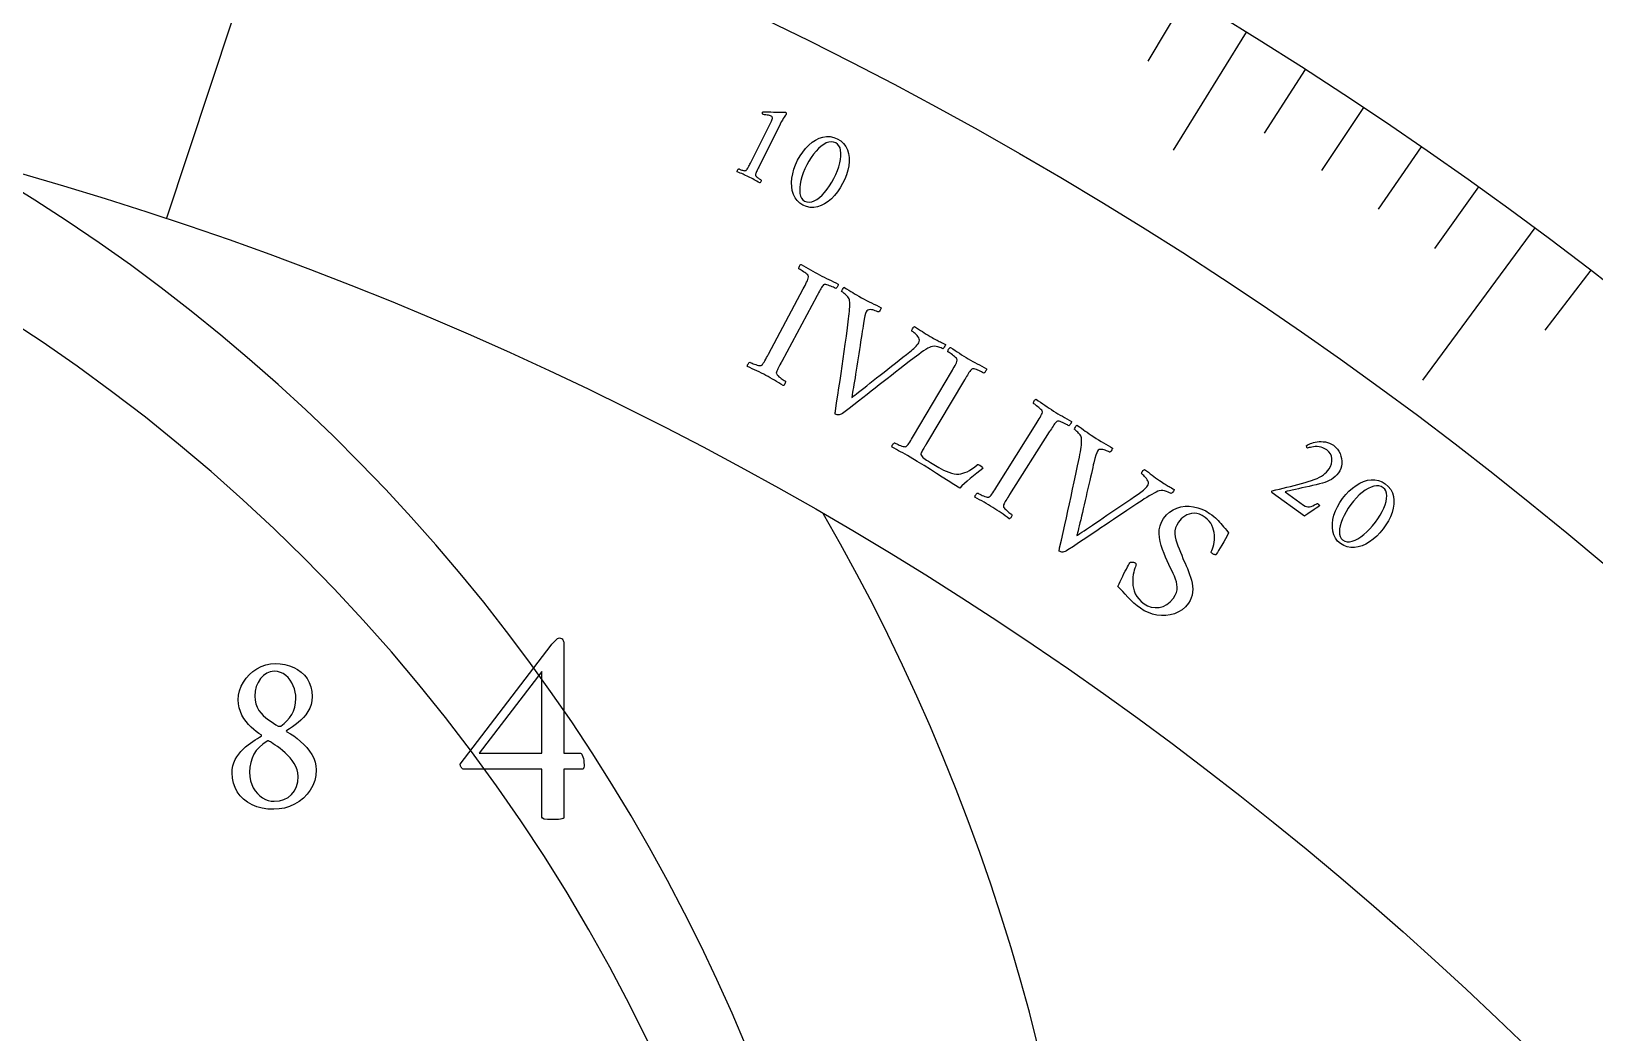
# Model space of a CAD drawing. Header units: millimetres. Extents: x -50 to 50, y -50 to 64.
# Drawn here: x 9.33 to 24.22, y 24.29 to 33.82 of the extents above; entities that cross this region are included whole.
import ezdxf

# ---------------------------------------------------------------- set-up
doc = ezdxf.new("R2010")
doc.units = ezdxf.units.MM
for name, color, linetype in [('ENGRAVE', 7, 'Continuous'), ('ENGRAVE_FINE', 8, 'Continuous'), ('TEXT', 5, 'Continuous')]:
    doc.layers.add(name, color=color, linetype=linetype)

msp = doc.modelspace()

# ---------------------------------------------------------------- linework, layer by layer
at = {"layer": 'ENGRAVE'}
for points in [[(12.505, 37.7318), (10.6175, 32.0364)], [(20.8956, 33.8147), (20.2017, 32.6918)], [(23.6454, 31.9524), (22.5746, 30.5055)]]:
    msp.add_lwpolyline(points, dxfattribs=at)
for radius in [49, 49, 47.6875, 45.25, 45.25, 43.325, 39.75, 39.75, 37.65, 33.75, 33.75]:
    msp.add_circle((0, 0), radius, dxfattribs=at)
for centre, radius, end in [((0, 16.875), 16.875, 90), ((0, 17.4703), 17.4703, 60.00001), ((0, 19.4856), 19.4856, 30.00001)]:
    msp.add_arc(centre, radius, 270, end, dxfattribs=at)
at = {"layer": 'ENGRAVE_FINE'}
for points in [[(20.328, 34.159), (19.9598, 33.5402)], [(21.4576, 33.461), (21.0689, 32.8549)], [(22.0137, 33.0978), (21.6149, 32.4982)], [(22.5638, 32.7252), (22.1551, 32.1324)], [(23.1077, 32.3434), (22.6892, 31.7576)], [(24.1766, 31.5524), (23.7387, 30.9809)]]:
    msp.add_lwpolyline(points, dxfattribs=at)
at = {"layer": 'TEXT'}
for points in [[(16.1789, 32.5706), (16.3773, 32.97), (16.3819, 32.9799), (16.3851, 32.9885), (16.3869, 32.9957), (16.3873, 33.0016), (16.3863, 33.0065), (16.3841, 33.0108), (16.3804, 33.0145), (16.3755, 33.0176), (16.3688, 33.0202), (16.3602, 33.0228), (16.3496, 33.0251), (16.3369, 33.0272), (16.3241, 33.029), (16.3128, 33.0305), (16.303, 33.0315), (16.2949, 33.0322), (16.2927, 33.0379), (16.2918, 33.0435), (16.2923, 33.0488), (16.2942, 33.054), (16.2942, 33.054), (16.2943, 33.0542), (16.2944, 33.0546), (16.2947, 33.055), (16.2957, 33.0568), (16.2968, 33.058), (16.298, 33.0588), (16.2992, 33.059), (16.3241, 33.0581), (16.3488, 33.0574), (16.3734, 33.0567), (16.3978, 33.0562), (16.4212, 33.0558), (16.4424, 33.0554), (16.4616, 33.0549), (16.4787, 33.0545), (16.4928, 33.0541), (16.5031, 33.0537), (16.5094, 33.0533), (16.5119, 33.0531), (16.5139, 33.052), (16.5161, 33.0505), (16.5175, 33.0484), (16.5182, 33.0457), (16.5181, 33.0424), (16.5176, 33.039), (16.5171, 33.036), (16.5166, 33.0332), (16.5161, 33.0308), (16.5151, 33.0293), (16.512, 33.0251), (16.5068, 33.018), (16.4996, 33.0081), (16.491, 32.9953), (16.4816, 32.9797), (16.4714, 32.9612), (16.4605, 32.9399), (16.2566, 32.5319), (16.2511, 32.521), (16.246, 32.5104), (16.2411, 32.5001), (16.2364, 32.4902), (16.2323, 32.4809), (16.2291, 32.4721), (16.2267, 32.4641), (16.2253, 32.4567), (16.2257, 32.4534), (16.2276, 32.4495), (16.231, 32.4451), (16.2358, 32.44), (16.2415, 32.4349), (16.2475, 32.4299), (16.2539, 32.4252), (16.2606, 32.4207), (16.2671, 32.4166), (16.2725, 32.4133), (16.277, 32.4107), (16.2805, 32.4088), (16.2806, 32.4057), (16.2801, 32.4021), (16.2788, 32.3978), (16.2769, 32.3929), (16.2745, 32.3883), (16.2719, 32.3847), (16.2692, 32.3821), (16.2663, 32.3806), (16.252, 32.3889), (16.2384, 32.3969), (16.2253, 32.4045), (16.2128, 32.4118), (16.2004, 32.4188), (16.1873, 32.4259), (16.1736, 32.4331), (16.1594, 32.4403), (16.1456, 32.4471), (16.1323, 32.4533), (16.1196, 32.4591), (16.1073, 32.4643), (16.095, 32.4695), (16.0816, 32.475), (16.0674, 32.4809), (16.0523, 32.4872), (16.0517, 32.4904), (16.0521, 32.4942), (16.0535, 32.4984), (16.0558, 32.5031), (16.0585, 32.5076), (16.0611, 32.5111), (16.0637, 32.5138), (16.0663, 32.5155), (16.0699, 32.5139), (16.0747, 32.5118), (16.0806, 32.5095), (16.0877, 32.5068), (16.0953, 32.5042), (16.103, 32.5019), (16.1106, 32.5001), (16.1181, 32.4987), (16.1249, 32.4979), (16.1303, 32.498), (16.1343, 32.4989), (16.1367, 32.5008), (16.1418, 32.5064), (16.1469, 32.5131), (16.1521, 32.5208), (16.1573, 32.5296), (16.1626, 32.5392), (16.168, 32.5492), (16.1734, 32.5597), (16.1789, 32.5706)], [(17.005, 32.8008), (17.0373, 32.7806), (17.064, 32.7565), (17.0852, 32.7283), (17.1008, 32.6962), (17.1112, 32.6611), (17.1167, 32.624), (17.1175, 32.5848), (17.1135, 32.5436), (17.105, 32.5013), (17.0926, 32.459), (17.0762, 32.4167), (17.0558, 32.3743), (17.0323, 32.3335), (17.0066, 32.296), (16.9787, 32.2619), (16.9485, 32.2311), (16.9168, 32.2044), (16.8841, 32.1826), (16.8505, 32.1658), (16.8159, 32.154), (16.781, 32.148), (16.7465, 32.1487), (16.7122, 32.1561), (16.6782, 32.1703), (16.6478, 32.1895), (16.6225, 32.213), (16.6022, 32.2407), (16.5869, 32.2727), (16.5764, 32.3079), (16.5705, 32.3452), (16.5692, 32.3846), (16.5725, 32.426), (16.5801, 32.4685), (16.5917, 32.5111), (16.6074, 32.5538), (16.6272, 32.5965), (16.6501, 32.6376), (16.6754, 32.6754), (16.7029, 32.7098), (16.7328, 32.7409), (16.7644, 32.7679), (16.7971, 32.7897), (16.8309, 32.8064), (16.8659, 32.818), (16.9012, 32.8237), (16.9362, 32.8228), (16.9708, 32.8151), (17.005, 32.8008)], [(16.9914, 32.7621), (16.9701, 32.7702), (16.9478, 32.7727), (16.9246, 32.7699), (16.9004, 32.7615), (16.8758, 32.7484), (16.8512, 32.7311), (16.8267, 32.7098), (16.8023, 32.6844), (16.7785, 32.6555), (16.7559, 32.6238), (16.7343, 32.5894), (16.7139, 32.5521), (16.6957, 32.5142), (16.6804, 32.4768), (16.6678, 32.44), (16.658, 32.4037), (16.6512, 32.3689), (16.6475, 32.3366), (16.6468, 32.3068), (16.6492, 32.2794), (16.6548, 32.2554), (16.664, 32.2355), (16.6767, 32.2199), (16.6929, 32.2085), (16.7152, 32.2), (16.7381, 32.1974), (16.7617, 32.2007), (16.786, 32.2097), (16.8106, 32.2238), (16.8351, 32.2421), (16.8595, 32.2645), (16.8838, 32.2911), (16.9075, 32.321), (16.9301, 32.3532), (16.9517, 32.3877), (16.9721, 32.4246), (16.9908, 32.4626), (17.0065, 32.4998), (17.0193, 32.536), (17.029, 32.5713), (17.0357, 32.605), (17.0392, 32.6363), (17.0396, 32.6654), (17.0367, 32.6921), (17.0306, 32.7156), (17.021, 32.7351), (17.0079, 32.7506), (16.9914, 32.7621)], [(16.8357, 31.5062), (16.8578, 31.4945), (16.8797, 31.4833), (16.9015, 31.4726), (16.9231, 31.4622), (16.9449, 31.4518), (16.9671, 31.4411), (16.9897, 31.4301), (17.0127, 31.4186), (17.0134, 31.4137), (17.0127, 31.4081), (17.0104, 31.4018), (17.0068, 31.3949), (17.0024, 31.3884), (16.9982, 31.3832), (16.9941, 31.3794), (16.9902, 31.3769), (16.9846, 31.3798), (16.9769, 31.3834), (16.9672, 31.3877), (16.9555, 31.3928), (16.9428, 31.398), (16.9304, 31.4027), (16.9182, 31.407), (16.9062, 31.4107), (16.8954, 31.4133), (16.8865, 31.4141), (16.8796, 31.4131), (16.8746, 31.4104), (16.8683, 31.4035), (16.8618, 31.3952), (16.8552, 31.3855), (16.8485, 31.3744), (16.8416, 31.3624), (16.8345, 31.3498), (16.8272, 31.3365), (16.8197, 31.3226), (16.8185, 31.3204), (16.8173, 31.3182), (16.8161, 31.3159), (16.8149, 31.3137), (16.8137, 31.3114), (16.8125, 31.3092), (16.8113, 31.307), (16.8101, 31.3047), (16.476, 30.6825), (16.4748, 30.6803), (16.4736, 30.6781), (16.4724, 30.6758), (16.4712, 30.6736), (16.47, 30.6714), (16.4688, 30.6691), (16.4676, 30.6669), (16.4664, 30.6646), (16.459, 30.6508), (16.452, 30.6375), (16.4455, 30.6248), (16.4395, 30.6128), (16.4341, 30.6014), (16.4298, 30.5908), (16.4265, 30.581), (16.4242, 30.5719), (16.4249, 30.5669), (16.4278, 30.5609), (16.4331, 30.5538), (16.4407, 30.5458), (16.4498, 30.5373), (16.4594, 30.5292), (16.4697, 30.5213), (16.4806, 30.5136), (16.491, 30.5068), (16.4997, 30.5012), (16.5067, 30.4969), (16.512, 30.4938), (16.512, 30.4892), (16.511, 30.4837), (16.509, 30.4774), (16.5058, 30.4702), (16.5021, 30.4633), (16.4981, 30.458), (16.4938, 30.4543), (16.4894, 30.4521), (16.4682, 30.4654), (16.4475, 30.4784), (16.4272, 30.4909), (16.4073, 30.5032), (16.3873, 30.5151), (16.367, 30.527), (16.3461, 30.5387), (16.3249, 30.5502), (16.304, 30.5612), (16.2828, 30.572), (16.2612, 30.5826), (16.2393, 30.5929), (16.2171, 30.6032), (16.1946, 30.6135), (16.1719, 30.6238), (16.149, 30.634), (16.1483, 30.6389), (16.149, 30.6445), (16.1512, 30.6508), (16.1548, 30.6577), (16.1591, 30.6643), (16.1632, 30.6696), (16.1672, 30.6734), (16.1711, 30.6759), (16.1765, 30.6732), (16.184, 30.6698), (16.1935, 30.6657), (16.205, 30.6609), (16.2174, 30.6561), (16.2299, 30.6518), (16.2423, 30.6482), (16.2546, 30.6452), (16.2658, 30.6432), (16.2745, 30.6428), (16.2809, 30.6438), (16.2848, 30.6464), (16.2926, 30.6546), (16.3004, 30.6645), (16.3082, 30.676), (16.3161, 30.6892), (16.3241, 30.7035), (16.3324, 30.7185), (16.3408, 30.734), (16.3495, 30.7501), (16.681, 31.3737), (16.6896, 31.3899), (16.6978, 31.4058), (16.7057, 31.4212), (16.7132, 31.4362), (16.7199, 31.4504), (16.7251, 31.4636), (16.729, 31.4758), (16.7314, 31.4869), (16.7316, 31.4922), (16.7289, 31.4983), (16.7233, 31.5052), (16.7149, 31.5129), (16.7048, 31.521), (16.6943, 31.5289), (16.6833, 31.5367), (16.6719, 31.5443), (16.6611, 31.5513), (16.6521, 31.5569), (16.6449, 31.5613), (16.6394, 31.5643), (16.6392, 31.569), (16.6401, 31.5745), (16.6421, 31.5809), (16.6451, 31.5881), (16.6488, 31.595), (16.6528, 31.6004), (16.657, 31.6041), (16.6615, 31.6063), (16.684, 31.5934), (16.7062, 31.5806), (16.7281, 31.5677), (16.7498, 31.5548), (16.7714, 31.5421), (16.7929, 31.5297), (16.8143, 31.5178), (16.8357, 31.5062)], [(17.2359, 31.2891), (17.26, 31.2759), (17.2839, 31.2633), (17.3076, 31.2511), (17.331, 31.2394), (17.3542, 31.2279), (17.3772, 31.2164), (17.3999, 31.2049), (17.4223, 31.1934), (17.4216, 31.189), (17.4195, 31.1835), (17.4163, 31.1769), (17.4118, 31.1692), (17.407, 31.162), (17.4028, 31.157), (17.3992, 31.1542), (17.3962, 31.1537), (17.392, 31.1557), (17.3857, 31.1583), (17.377, 31.1616), (17.3662, 31.1655), (17.3541, 31.1693), (17.342, 31.1722), (17.3297, 31.1742), (17.3172, 31.1753), (17.3056, 31.1746), (17.2956, 31.1711), (17.2873, 31.1649), (17.2808, 31.1559), (17.2741, 31.1399), (17.2674, 31.1158), (17.2606, 31.0835), (17.2536, 31.0431), (17.2504, 31.0218), (17.2466, 30.9973), (17.2424, 30.9696), (17.2377, 30.9386), (17.2326, 30.9051), (17.2272, 30.87), (17.2215, 30.8333), (17.2154, 30.7949), (17.2092, 30.7557), (17.2031, 30.7164), (17.197, 30.6771), (17.191, 30.6378), (17.1851, 30.5992), (17.1793, 30.5623), (17.1737, 30.5269), (17.1682, 30.4932), (17.163, 30.4618), (17.1583, 30.4334), (17.1541, 30.408), (17.1503, 30.3857), (17.1472, 30.3672), (17.145, 30.3534), (17.1436, 30.3444), (17.1431, 30.3402), (17.1482, 30.3439), (17.1573, 30.3508), (17.1705, 30.361), (17.1876, 30.3743), (17.208, 30.3903), (17.231, 30.4084), (17.2565, 30.4286), (17.2845, 30.4508), (17.3146, 30.4747), (17.3462, 30.4997), (17.3794, 30.5259), (17.4142, 30.5533), (17.4499, 30.5814), (17.4859, 30.6097), (17.5222, 30.6381), (17.5587, 30.6668), (17.5949, 30.6951), (17.63, 30.7226), (17.664, 30.7492), (17.6969, 30.7749), (17.7093, 30.7847), (17.7214, 30.795), (17.7334, 30.806), (17.7453, 30.8175), (17.7562, 30.829), (17.7657, 30.8399), (17.7735, 30.8503), (17.7798, 30.8601), (17.7849, 30.8719), (17.7866, 30.8836), (17.7849, 30.8953), (17.7799, 30.907), (17.7727, 30.9183), (17.7646, 30.929), (17.7556, 30.9389), (17.7457, 30.9481), (17.736, 30.9562), (17.7279, 30.9627), (17.7212, 30.9676), (17.7159, 30.971), (17.7147, 30.9748), (17.7151, 30.98), (17.7173, 30.9865), (17.7213, 30.9943), (17.7261, 31.0018), (17.7309, 31.0076), (17.7356, 31.0115), (17.7403, 31.0136), (17.7599, 31.0014), (17.7788, 30.9894), (17.7971, 30.9776), (17.8148, 30.966), (17.8325, 30.9545), (17.851, 30.943), (17.8701, 30.9314), (17.89, 30.9197), (17.9064, 30.9103), (17.921, 30.902), (17.9339, 30.8948), (17.9451, 30.8887), (17.9554, 30.8833), (17.9656, 30.878), (17.9759, 30.8729), (17.986, 30.8679), (17.9967, 30.8626), (18.0086, 30.8567), (18.0215, 30.8501), (18.0356, 30.8429), (18.0346, 30.8385), (18.0323, 30.833), (18.0286, 30.8264), (18.0234, 30.8186), (18.0181, 30.8114), (18.0138, 30.8065), (18.0107, 30.8039), (18.0087, 30.8037), (18.0025, 30.8067), (17.9928, 30.8105), (17.9798, 30.815), (17.9633, 30.8203), (17.9454, 30.8246), (17.928, 30.8262), (17.9111, 30.825), (17.8948, 30.821), (17.8822, 30.816), (17.8664, 30.8079), (17.8475, 30.7965), (17.8253, 30.782), (17.802, 30.766), (17.7796, 30.75), (17.7582, 30.7341), (17.7377, 30.7182), (17.6903, 30.6814), (17.6449, 30.6461), (17.6015, 30.6123), (17.5602, 30.58), (17.5203, 30.5488), (17.481, 30.5181), (17.4423, 30.4881), (17.4043, 30.4586), (17.3662, 30.4291), (17.3275, 30.3991), (17.2882, 30.3684), (17.2481, 30.3371), (17.2066, 30.3046), (17.1628, 30.2706), (17.1167, 30.2349), (17.0683, 30.1976), (17.055, 30.1881), (17.0427, 30.1809), (17.0314, 30.1761), (17.0211, 30.1737), (17.0115, 30.1731), (17.0026, 30.1739), (16.9944, 30.176), (16.9867, 30.1795), (16.985, 30.1812), (16.9841, 30.1841), (16.984, 30.1881), (16.9848, 30.1932), (16.9859, 30.1985), (16.9866, 30.2031), (16.9869, 30.2071), (16.9868, 30.2105), (16.9986, 30.287), (17.0098, 30.361), (17.0206, 30.4324), (17.0309, 30.5013), (17.041, 30.5691), (17.0511, 30.6376), (17.0612, 30.7067), (17.0712, 30.7763), (17.0813, 30.8482), (17.0916, 30.9238), (17.1019, 31.0032), (17.1124, 31.0864), (17.1157, 31.1119), (17.1185, 31.1362), (17.1207, 31.1594), (17.1224, 31.1814), (17.1234, 31.2025), (17.1235, 31.2233), (17.1227, 31.2435), (17.1211, 31.2632), (17.1196, 31.2714), (17.1164, 31.2798), (17.1113, 31.2885), (17.1043, 31.2975), (17.0964, 31.3063), (17.0883, 31.3144), (17.0799, 31.322), (17.0713, 31.329), (17.0632, 31.3351), (17.056, 31.3402), (17.0499, 31.3443), (17.0449, 31.3473), (17.0449, 31.3489), (17.0465, 31.3529), (17.0496, 31.3593), (17.0543, 31.3682), (17.0592, 31.377), (17.063, 31.3834), (17.0658, 31.3874), (17.0675, 31.3889), (17.0918, 31.3746), (17.1139, 31.3615), (17.1338, 31.3494), (17.1514, 31.3384), (17.169, 31.3274), (17.189, 31.3156), (17.2112, 31.3028), (17.2359, 31.2891)], [(17.8545, 29.9014), (17.8535, 29.8997), (17.8523, 29.8977), (17.8509, 29.8954), (17.8493, 29.8927), (17.8451, 29.8856), (17.8403, 29.8776), (17.8349, 29.8685), (17.8289, 29.8585), (17.8228, 29.8481), (17.8172, 29.8381), (17.812, 29.8284), (17.8073, 29.8191), (17.8036, 29.8107), (17.8013, 29.804), (17.8004, 29.7988), (17.801, 29.7953), (17.8058, 29.7861), (17.8121, 29.7775), (17.8198, 29.7694), (17.8289, 29.7618), (17.8403, 29.7537), (17.8548, 29.744), (17.8724, 29.7329), (17.8932, 29.7202), (17.9723, 29.6724), (17.9933, 29.6605), (18.016, 29.6492), (18.0403, 29.6384), (18.0664, 29.6281), (18.0925, 29.6196), (18.117, 29.6138), (18.14, 29.6109), (18.1613, 29.6108), (18.1803, 29.6133), (18.2, 29.6179), (18.2203, 29.6245), (18.2413, 29.6332), (18.2632, 29.6446), (18.2863, 29.6592), (18.3105, 29.6771), (18.3359, 29.6982), (18.3406, 29.7005), (18.3464, 29.7007), (18.3534, 29.6986), (18.3614, 29.6944), (18.373, 29.6865), (18.3817, 29.6789), (18.3875, 29.6715), (18.3906, 29.6644), (18.3622, 29.6415), (18.3328, 29.618), (18.3024, 29.5939), (18.2711, 29.5691), (18.241, 29.5445), (18.2144, 29.521), (18.1914, 29.4985), (18.1718, 29.4771), (18.1156, 29.512), (18.0596, 29.5469), (18.004, 29.5821), (17.9488, 29.6174), (17.8918, 29.6536), (17.8308, 29.6915), (17.766, 29.7311), (17.6973, 29.7723), (17.6733, 29.7863), (17.6504, 29.7994), (17.6286, 29.8113), (17.6079, 29.8223), (17.5877, 29.8329), (17.5672, 29.8441), (17.5465, 29.8557), (17.5256, 29.8678), (17.5252, 29.8727), (17.5262, 29.8782), (17.5287, 29.8844), (17.5326, 29.8912), (17.5371, 29.8976), (17.5415, 29.9026), (17.5457, 29.9063), (17.5496, 29.9087), (17.555, 29.9057), (17.5623, 29.902), (17.5716, 29.8974), (17.5828, 29.8921), (17.595, 29.8867), (17.6073, 29.8819), (17.6195, 29.8777), (17.6317, 29.8741), (17.6427, 29.8717), (17.6515, 29.8708), (17.6578, 29.8716), (17.6619, 29.874), (17.67, 29.8819), (17.6783, 29.8914), (17.6866, 29.9025), (17.6951, 29.9153), (17.7038, 29.9293), (17.7127, 29.9438), (17.7218, 29.9589), (17.7312, 29.9747), (18.0908, 30.5825), (18.1001, 30.5983), (18.109, 30.6138), (18.1176, 30.6288), (18.1258, 30.6434), (18.1331, 30.6574), (18.1389, 30.6703), (18.1433, 30.6823), (18.1463, 30.6933), (18.1467, 30.6986), (18.1443, 30.7048), (18.139, 30.712), (18.131, 30.72), (18.1212, 30.7285), (18.1111, 30.7369), (18.1004, 30.7452), (18.0894, 30.7534), (18.079, 30.7608), (18.0702, 30.7668), (18.0632, 30.7715), (18.0579, 30.7748), (18.0579, 30.7795), (18.0591, 30.7849), (18.0613, 30.7912), (18.0647, 30.7983), (18.0687, 30.8051), (18.0729, 30.8102), (18.0773, 30.8138), (18.0819, 30.8157), (18.1037, 30.8019), (18.1253, 30.788), (18.1467, 30.7741), (18.1678, 30.7603), (18.1887, 30.7466), (18.2096, 30.7333), (18.2305, 30.7204), (18.2513, 30.7078), (18.2729, 30.6952), (18.2942, 30.683), (18.3155, 30.6712), (18.3367, 30.6599), (18.3579, 30.6486), (18.3796, 30.6369), (18.4017, 30.6248), (18.4242, 30.6123), (18.4247, 30.6073), (18.4237, 30.6018), (18.4211, 30.5956), (18.4172, 30.5889), (18.4125, 30.5825), (18.4081, 30.5775), (18.4038, 30.5739), (18.3997, 30.5717), (18.3943, 30.5748), (18.3868, 30.5787), (18.3773, 30.5835), (18.3658, 30.5891), (18.3534, 30.5949), (18.3412, 30.6002), (18.3292, 30.6049), (18.3174, 30.6092), (18.3067, 30.6123), (18.2979, 30.6135), (18.2909, 30.6129), (18.2859, 30.6103), (18.2792, 30.6037), (18.2724, 30.5957), (18.2653, 30.5863), (18.2581, 30.5756), (18.2507, 30.5639), (18.243, 30.5516), (18.2351, 30.5387), (18.227, 30.5252), (18.2257, 30.523), (18.2244, 30.5208), (18.2231, 30.5186), (18.2218, 30.5164), (18.2205, 30.5143), (18.2192, 30.5121), (18.2179, 30.5099), (18.2166, 30.5077)], [(19.0632, 30.2105), (19.0843, 30.1973), (19.1054, 30.1846), (19.1263, 30.1723), (19.1472, 30.1604), (19.1681, 30.1485), (19.1895, 30.1362), (19.2113, 30.1235), (19.2334, 30.1105), (19.2337, 30.1055), (19.2326, 30.0999), (19.2299, 30.0939), (19.2257, 30.0872), (19.2209, 30.081), (19.2164, 30.0761), (19.212, 30.0726), (19.2079, 30.0705), (19.2025, 30.0737), (19.1951, 30.0779), (19.1858, 30.0829), (19.1744, 30.0888), (19.1622, 30.0949), (19.1501, 30.1005), (19.1383, 30.1056), (19.1266, 30.1102), (19.1159, 30.1136), (19.1071, 30.1151), (19.1002, 30.1146), (19.0951, 30.1122), (19.0882, 30.1057), (19.0812, 30.0979), (19.0739, 30.0888), (19.0664, 30.0782), (19.0587, 30.0667), (19.0507, 30.0546), (19.0424, 30.0419), (19.0339, 30.0286), (19.0326, 30.0265), (19.0312, 30.0243), (19.0299, 30.0222), (19.0285, 30.02), (19.0271, 30.0179), (19.0258, 30.0157), (19.0244, 30.0136), (19.0231, 30.0115), (18.645, 29.415), (18.6436, 29.4128), (18.6423, 29.4107), (18.6409, 29.4085), (18.6395, 29.4064), (18.6382, 29.4043), (18.6368, 29.4021), (18.6355, 29.4), (18.6341, 29.3978), (18.6257, 29.3845), (18.6178, 29.3718), (18.6104, 29.3596), (18.6035, 29.348), (18.5974, 29.3371), (18.5923, 29.3268), (18.5883, 29.3172), (18.5854, 29.3084), (18.5857, 29.3033), (18.5882, 29.2971), (18.5929, 29.2897), (18.5999, 29.2811), (18.6084, 29.272), (18.6174, 29.2632), (18.6271, 29.2546), (18.6375, 29.2462), (18.6473, 29.2386), (18.6556, 29.2324), (18.6622, 29.2276), (18.6673, 29.2242), (18.667, 29.2195), (18.6656, 29.2142), (18.6631, 29.208), (18.6595, 29.201), (18.6552, 29.1944), (18.6508, 29.1894), (18.6463, 29.186), (18.6417, 29.1842), (18.6216, 29.199), (18.6019, 29.2134), (18.5825, 29.2274), (18.5635, 29.241), (18.5445, 29.2544), (18.525, 29.2677), (18.5051, 29.2808), (18.4848, 29.2939), (18.4647, 29.3063), (18.4443, 29.3186), (18.4235, 29.3307), (18.4024, 29.3427), (18.381, 29.3545), (18.3594, 29.3664), (18.3375, 29.3783), (18.3153, 29.3901), (18.315, 29.3951), (18.3162, 29.4006), (18.3188, 29.4067), (18.3229, 29.4134), (18.3276, 29.4197), (18.3321, 29.4246), (18.3364, 29.4282), (18.3404, 29.4304), (18.3457, 29.4273), (18.3529, 29.4234), (18.362, 29.4186), (18.3731, 29.413), (18.3852, 29.4072), (18.3973, 29.4021), (18.4094, 29.3976), (18.4215, 29.3937), (18.4325, 29.3909), (18.4412, 29.3898), (18.4476, 29.3904), (18.4517, 29.3927), (18.46, 29.4004), (18.4685, 29.4097), (18.4772, 29.4206), (18.486, 29.4332), (18.4951, 29.4469), (18.5043, 29.4612), (18.5139, 29.476), (18.5237, 29.4915), (18.8993, 30.0896), (18.909, 30.1051), (18.9184, 30.1203), (18.9273, 30.1351), (18.9359, 30.1495), (18.9436, 30.1633), (18.9498, 30.1761), (18.9545, 30.1879), (18.9577, 30.1988), (18.9583, 30.2041), (18.9561, 30.2104), (18.951, 30.2177), (18.9431, 30.226), (18.9336, 30.2347), (18.9237, 30.2434), (18.9133, 30.252), (18.9025, 30.2604), (18.8923, 30.2681), (18.8837, 30.2744), (18.8768, 30.2793), (18.8716, 30.2827), (18.8717, 30.2873), (18.873, 30.2928), (18.8754, 30.299), (18.879, 30.306), (18.8831, 30.3126), (18.8875, 30.3177), (18.892, 30.3211), (18.8966, 30.3229), (18.9181, 30.3085), (18.9393, 30.2941), (18.9603, 30.2796), (18.981, 30.2652), (19.0016, 30.251), (19.0221, 30.2371), (19.0427, 30.2236), (19.0632, 30.2105)], [(19.4466, 29.9651), (19.4697, 29.9503), (19.4927, 29.9359), (19.5154, 29.9221), (19.5379, 29.9087), (19.5602, 29.8956), (19.5823, 29.8825), (19.6041, 29.8693), (19.6257, 29.8563), (19.6246, 29.852), (19.6222, 29.8466), (19.6185, 29.8403), (19.6134, 29.8329), (19.6081, 29.8261), (19.6036, 29.8214), (19.5998, 29.8189), (19.5967, 29.8185), (19.5928, 29.8208), (19.5866, 29.8239), (19.5782, 29.8278), (19.5677, 29.8325), (19.5559, 29.8372), (19.544, 29.841), (19.5319, 29.8439), (19.5196, 29.8458), (19.5079, 29.8459), (19.4977, 29.8432), (19.489, 29.8376), (19.4818, 29.8291), (19.474, 29.8136), (19.4656, 29.7901), (19.4565, 29.7584), (19.4466, 29.7185), (19.4418, 29.6976), (19.4363, 29.6734), (19.4301, 29.646), (19.4232, 29.6154), (19.4157, 29.5824), (19.4078, 29.5478), (19.3994, 29.5116), (19.3906, 29.4737), (19.3816, 29.4351), (19.3726, 29.3963), (19.3637, 29.3576), (19.3549, 29.3188), (19.3462, 29.2807), (19.3378, 29.2443), (19.3296, 29.2095), (19.3217, 29.1762), (19.3143, 29.1453), (19.3076, 29.1173), (19.3015, 29.0923), (19.2962, 29.0703), (19.2917, 29.052), (19.2885, 29.0385), (19.2865, 29.0296), (19.2856, 29.0254), (19.291, 29.0287), (19.3006, 29.035), (19.3145, 29.0442), (19.3325, 29.0563), (19.3541, 29.0707), (19.3782, 29.0871), (19.4051, 29.1054), (19.4347, 29.1256), (19.4664, 29.1472), (19.4998, 29.1699), (19.5348, 29.1937), (19.5715, 29.2185), (19.6091, 29.2439), (19.647, 29.2695), (19.6853, 29.2953), (19.7238, 29.3212), (19.7619, 29.3469), (19.7989, 29.3717), (19.8347, 29.3958), (19.8694, 29.4191), (19.8824, 29.428), (19.8953, 29.4374), (19.9081, 29.4474), (19.9207, 29.4581), (19.9325, 29.4687), (19.9426, 29.479), (19.9512, 29.4888), (19.9582, 29.4981), (19.9641, 29.5095), (19.9667, 29.521), (19.9658, 29.5328), (19.9616, 29.5448), (19.9553, 29.5567), (19.948, 29.5679), (19.9397, 29.5784), (19.9305, 29.5883), (19.9215, 29.5971), (19.9138, 29.6041), (19.9075, 29.6096), (19.9025, 29.6133), (19.9015, 29.6172), (19.9023, 29.6223), (19.905, 29.6286), (19.9095, 29.6361), (19.9149, 29.6433), (19.9201, 29.6487), (19.9251, 29.6523), (19.9299, 29.654), (19.9485, 29.6404), (19.9666, 29.6271), (19.984, 29.614), (20.0008, 29.6012), (20.0176, 29.5885), (20.0352, 29.5756), (20.0535, 29.5626), (20.0724, 29.5496), (20.0881, 29.539), (20.1021, 29.5297), (20.1144, 29.5216), (20.1251, 29.5147), (20.135, 29.5086), (20.1449, 29.5026), (20.1547, 29.4967), (20.1645, 29.491), (20.1748, 29.4849), (20.1861, 29.4782), (20.1986, 29.4707), (20.2121, 29.4624), (20.2108, 29.4582), (20.2081, 29.4528), (20.2039, 29.4465), (20.1982, 29.4391), (20.1923, 29.4323), (20.1878, 29.4278), (20.1845, 29.4254), (20.1824, 29.4253), (20.1764, 29.4287), (20.1671, 29.4332), (20.1544, 29.4387), (20.1384, 29.4452), (20.1208, 29.4508), (20.1036, 29.4536), (20.0867, 29.4536), (20.0701, 29.4508), (20.0572, 29.4467), (20.0408, 29.4397), (20.0211, 29.4298), (19.998, 29.4169), (19.9736, 29.4026), (19.9501, 29.3883), (19.9276, 29.3739), (19.906, 29.3596), (19.856, 29.3263), (19.8082, 29.2944), (19.7626, 29.2638), (19.719, 29.2346), (19.6769, 29.2063), (19.6355, 29.1785), (19.5948, 29.1514), (19.5547, 29.1247), (19.5146, 29.0981), (19.4739, 29.0708), (19.4324, 29.0431), (19.3902, 29.0147), (19.3465, 28.9854), (19.3003, 28.9546), (19.2518, 28.9223), (19.2008, 28.8886), (19.1869, 28.8801), (19.1741, 28.8738), (19.1625, 28.8699), (19.152, 28.8682), (19.1424, 28.8683), (19.1336, 28.8697), (19.1255, 28.8724), (19.1181, 28.8764), (19.1165, 28.8783), (19.1158, 28.8812), (19.116, 28.8852), (19.1172, 28.8902), (19.1186, 28.8954), (19.1197, 28.9), (19.1203, 28.904), (19.1205, 28.9073), (19.1377, 28.9828), (19.1542, 29.0558), (19.1701, 29.1262), (19.1854, 29.1942), (19.2004, 29.2611), (19.2154, 29.3287), (19.2304, 29.3969), (19.2454, 29.4656), (19.2607, 29.5365), (19.2764, 29.6112), (19.2924, 29.6897), (19.3089, 29.7719), (19.314, 29.7971), (19.3185, 29.8211), (19.3224, 29.8441), (19.3257, 29.8659), (19.3282, 29.887), (19.3298, 29.9076), (19.3305, 29.9278), (19.3302, 29.9476), (19.3294, 29.9559), (19.3267, 29.9645), (19.3223, 29.9736), (19.316, 29.983), (19.3088, 29.9923), (19.3012, 30.0011), (19.2934, 30.0093), (19.2854, 30.0168), (19.2777, 30.0235), (19.2709, 30.0291), (19.2651, 30.0336), (19.2603, 30.0369), (19.2604, 30.0386), (19.2623, 30.0425), (19.2659, 30.0487), (19.2712, 30.0571), (19.2767, 30.0656), (19.281, 30.0717), (19.2841, 30.0754), (19.2859, 30.0769), (19.3091, 30.0609), (19.3302, 30.0461), (19.3491, 30.0326), (19.3659, 30.0204), (19.3827, 30.0082), (19.4017, 29.995), (19.423, 29.9806), (19.4466, 29.9651)], [(21.5965, 29.307), (21.5836, 29.2991), (21.5701, 29.2906), (21.5559, 29.2814), (21.541, 29.2715), (21.5261, 29.2615), (21.5118, 29.2518), (21.4982, 29.2425), (21.4851, 29.2334), (21.4734, 29.2253), (21.4638, 29.2186), (21.4562, 29.2134), (21.4508, 29.2096), (21.1438, 29.4326), (21.1432, 29.4346), (21.1427, 29.437), (21.1424, 29.4397), (21.1422, 29.4428), (21.1422, 29.4458), (21.1425, 29.4483), (21.1431, 29.4503), (21.1439, 29.4519), (21.1781, 29.4597), (21.2128, 29.4678), (21.2481, 29.4761), (21.2839, 29.4847), (21.3198, 29.4935), (21.3552, 29.5025), (21.3901, 29.5117), (21.4244, 29.521), (21.4575, 29.5305), (21.4888, 29.5399), (21.5181, 29.5492), (21.5455, 29.5586), (21.5722, 29.5689), (21.5955, 29.5798), (21.6154, 29.5912), (21.632, 29.6031), (21.6465, 29.6158), (21.6603, 29.6296), (21.6734, 29.6444), (21.6858, 29.6603), (21.7, 29.6834), (21.7094, 29.7073), (21.714, 29.732), (21.7137, 29.7574), (21.7085, 29.7819), (21.6987, 29.8039), (21.6841, 29.8234), (21.6647, 29.8405), (21.6466, 29.8522), (21.6281, 29.8611), (21.6095, 29.8672), (21.5906, 29.8705), (21.572, 29.8718), (21.5545, 29.8718), (21.5381, 29.8705), (21.5226, 29.868), (21.5088, 29.8649), (21.4972, 29.8619), (21.4878, 29.8591), (21.4806, 29.8565), (21.4781, 29.8589), (21.4761, 29.862), (21.4745, 29.866), (21.4734, 29.8708), (21.4727, 29.8754), (21.4726, 29.8792), (21.4729, 29.8819), (21.4736, 29.8838), (21.4791, 29.8872), (21.4868, 29.8912), (21.4968, 29.8957), (21.509, 29.9008), (21.523, 29.9058), (21.5384, 29.9102), (21.5552, 29.9139), (21.5734, 29.917), (21.5925, 29.919), (21.6118, 29.9196), (21.6314, 29.9187), (21.6513, 29.9164), (21.6711, 29.9121), (21.6904, 29.9053), (21.7092, 29.896), (21.7275, 29.8841), (21.7478, 29.8673), (21.7651, 29.8485), (21.7795, 29.8278), (21.7909, 29.8051), (21.7994, 29.7813), (21.8048, 29.7573), (21.8073, 29.7331), (21.8068, 29.7088), (21.8033, 29.685), (21.7968, 29.6626), (21.7872, 29.6415), (21.7747, 29.6217), (21.76, 29.6035), (21.744, 29.5872), (21.7267, 29.5726), (21.7081, 29.5599), (21.6885, 29.5489), (21.668, 29.5393), (21.6467, 29.5312), (21.6245, 29.5246), (21.5943, 29.5169), (21.5628, 29.5091), (21.53, 29.5013), (21.4959, 29.4935), (21.4617, 29.4857), (21.4285, 29.4783), (21.3963, 29.4712), (21.3651, 29.4643), (21.336, 29.4579), (21.31, 29.4521), (21.2871, 29.4469), (21.2673, 29.4424), (21.4438, 29.3141), (21.4572, 29.306), (21.4709, 29.3008), (21.4849, 29.2986), (21.4993, 29.2994), (21.5145, 29.3028), (21.5311, 29.3087), (21.5491, 29.317), (21.5684, 29.3278), (21.5714, 29.3292), (21.5748, 29.3293), (21.5784, 29.3282), (21.5824, 29.3259), (21.5839, 29.3246), (21.5857, 29.3227), (21.5878, 29.3203), (21.5901, 29.3174), (21.5924, 29.3143), (21.5942, 29.3115), (21.5956, 29.3091), (21.5965, 29.307)], [(22.2218, 29.517), (22.2503, 29.4918), (22.2726, 29.4635), (22.2888, 29.4322), (22.2988, 29.398), (22.3033, 29.3616), (22.3026, 29.3241), (22.2968, 29.2853), (22.286, 29.2453), (22.2707, 29.2051), (22.2514, 29.1654), (22.2281, 29.1264), (22.201, 29.088), (22.171, 29.0516), (22.1395, 29.019), (22.1062, 28.99), (22.0714, 28.9646), (22.0356, 28.9436), (21.9998, 28.9276), (21.9639, 28.9166), (21.9278, 28.9106), (21.8924, 28.9105), (21.8584, 28.917), (21.8259, 28.93), (21.7947, 28.9497), (21.7679, 28.9736), (21.7469, 29.001), (21.7315, 29.0317), (21.7217, 29.0658), (21.7173, 29.1023), (21.7176, 29.14), (21.7229, 29.179), (21.733, 29.2194), (21.7475, 29.26), (21.7661, 29.3001), (21.7887, 29.3395), (21.8152, 29.3784), (21.8447, 29.4151), (21.8759, 29.4481), (21.9088, 29.4775), (21.9434, 29.5032), (21.9791, 29.5245), (22.015, 29.5406), (22.0511, 29.5515), (22.0875, 29.5571), (22.1233, 29.5569), (22.1576, 29.5501), (22.1904, 29.5368), (22.2218, 29.517)], [(22.2019, 29.4811), (22.1823, 29.4926), (22.1608, 29.4989), (22.1374, 29.4999), (22.1121, 29.4957), (22.0856, 29.4868), (22.0586, 29.4739), (22.0309, 29.4569), (22.0026, 29.4359), (21.9743, 29.4114), (21.9467, 29.3839), (21.9197, 29.3535), (21.8934, 29.3202), (21.8692, 29.2858), (21.8478, 29.2515), (21.8293, 29.2173), (21.8137, 29.1831), (21.8011, 29.15), (21.7921, 29.1188), (21.7864, 29.0894), (21.7842, 29.062), (21.7858, 29.0374), (21.7916, 29.0163), (21.8015, 28.9988), (21.8155, 28.9848), (21.8361, 28.9728), (21.8583, 28.9664), (21.8821, 28.9657), (21.9076, 28.9706), (21.9342, 28.9804), (21.9614, 28.9943), (21.9892, 29.0124), (22.0176, 29.0346), (22.0459, 29.0601), (22.0736, 29.0881), (22.1005, 29.1186), (22.1268, 29.1515), (22.1516, 29.1859), (22.1732, 29.2199), (22.1918, 29.2535), (22.2073, 29.2867), (22.2195, 29.3188), (22.2282, 29.3492), (22.2334, 29.3777), (22.235, 29.4045), (22.2329, 29.4287), (22.2267, 29.4496), (22.2163, 29.467), (22.2019, 29.4811)], [(20.5487, 29.2369), (20.5695, 29.2218), (20.5881, 29.2074), (20.6043, 29.1937), (20.6182, 29.1807), (20.6309, 29.1678), (20.6435, 29.1543), (20.6559, 29.1402), (20.6682, 29.1256), (20.6813, 29.1098), (20.6959, 29.0924), (20.7121, 29.0733), (20.7299, 29.0526), (20.7151, 29.0233), (20.6995, 28.9939), (20.6831, 28.9645), (20.666, 28.9349), (20.6496, 28.9071), (20.6352, 28.8832), (20.6229, 28.8632), (20.6128, 28.847), (20.6104, 28.8438), (20.6067, 28.8422), (20.6018, 28.8421), (20.5956, 28.8436), (20.5892, 28.8459), (20.5836, 28.8483), (20.5789, 28.8507), (20.575, 28.8532), (20.5706, 28.8568), (20.5672, 28.8608), (20.5648, 28.865), (20.5635, 28.8696), (20.5706, 28.8841), (20.5771, 28.9005), (20.5828, 28.919), (20.5879, 28.9396), (20.5919, 28.9614), (20.5943, 28.9838), (20.5952, 29.0069), (20.5944, 29.0305), (20.5918, 29.0542), (20.587, 29.0775), (20.5801, 29.1004), (20.571, 29.1228), (20.5593, 29.1442), (20.5447, 29.1639), (20.5272, 29.1819), (20.5067, 29.1982), (20.4789, 29.2155), (20.452, 29.2277), (20.426, 29.2349), (20.401, 29.237), (20.3771, 29.2351), (20.3546, 29.2301), (20.3334, 29.2222), (20.3136, 29.2112), (20.2954, 29.1982), (20.2791, 29.1842), (20.2646, 29.169), (20.2521, 29.1529), (20.2359, 29.1256), (20.2248, 29.0981), (20.2189, 29.0704), (20.2182, 29.0424), (20.2213, 29.0141), (20.2271, 28.9856), (20.2355, 28.9567), (20.2466, 28.9275), (20.2589, 28.8981), (20.2712, 28.8684), (20.2834, 28.8385), (20.2955, 28.8083), (20.3052, 28.7856), (20.3154, 28.7617), (20.326, 28.7367), (20.3371, 28.7105), (20.3481, 28.6836), (20.3581, 28.6562), (20.3673, 28.6283), (20.3757, 28.6001), (20.3823, 28.5716), (20.3863, 28.5433), (20.3879, 28.5151), (20.3868, 28.487), (20.3826, 28.4594), (20.3745, 28.4326), (20.3625, 28.4066), (20.3466, 28.3814), (20.3187, 28.3478), (20.2873, 28.32), (20.2524, 28.298), (20.214, 28.2817), (20.1735, 28.2708), (20.1323, 28.265), (20.0905, 28.2644), (20.048, 28.2689), (20.006, 28.2782), (19.9658, 28.292), (19.9275, 28.3103), (19.8909, 28.3331), (19.8582, 28.3574), (19.8275, 28.3832), (19.7986, 28.4104), (19.7716, 28.4391), (19.7461, 28.4677), (19.7218, 28.4943), (19.6985, 28.5191), (19.6764, 28.5421), (19.6866, 28.5654), (19.6975, 28.5893), (19.7091, 28.6137), (19.7215, 28.6386), (19.7339, 28.6629), (19.7457, 28.6856), (19.7569, 28.7067), (19.7674, 28.7262), (19.7768, 28.743), (19.7843, 28.7562), (19.7899, 28.7658), (19.7937, 28.7718), (19.7996, 28.7727), (19.8056, 28.7731), (19.8117, 28.7731), (19.8179, 28.7727), (19.8239, 28.7716), (19.8297, 28.77), (19.835, 28.7676), (19.8401, 28.7646), (19.8452, 28.7599), (19.848, 28.7545), (19.8485, 28.7483), (19.8468, 28.7414), (19.842, 28.7289), (19.8372, 28.7138), (19.8322, 28.6961), (19.8271, 28.6758), (19.8226, 28.6535), (19.8194, 28.6299), (19.8176, 28.6049), (19.8172, 28.5786), (19.8189, 28.5517), (19.8236, 28.525), (19.8311, 28.4984), (19.8415, 28.472), (19.8557, 28.4463), (19.8745, 28.4219), (19.8978, 28.3987), (19.9258, 28.3769), (19.959, 28.3576), (19.9939, 28.3452), (20.0307, 28.3397), (20.0692, 28.341), (20.1072, 28.3501), (20.1424, 28.3678), (20.1747, 28.3941), (20.2041, 28.4291), (20.2215, 28.457), (20.2335, 28.484), (20.2401, 28.5102), (20.2413, 28.5356), (20.2384, 28.5607), (20.2329, 28.5861), (20.2247, 28.6119), (20.2139, 28.6379), (20.2015, 28.6646), (20.1884, 28.6922), (20.1749, 28.7206), (20.1607, 28.7499), (20.1457, 28.7838), (20.1307, 28.8187), (20.1158, 28.8548), (20.1009, 28.8919), (20.0877, 28.9296), (20.0778, 28.9675), (20.0712, 29.0055), (20.0679, 29.0436), (20.0693, 29.0813), (20.0771, 29.118), (20.0911, 29.1537), (20.1115, 29.1884), (20.1381, 29.2218), (20.168, 29.2495), (20.2011, 29.2714), (20.2375, 29.2876), (20.276, 29.2984), (20.3153, 29.3041), (20.3555, 29.3046), (20.3965, 29.3), (20.437, 29.2907), (20.4759, 29.2771), (20.5132, 29.2592), (20.5487, 29.2369)], [(14.3601, 28.0506), (14.3702, 28.0496), (14.3788, 28.0465), (14.3859, 28.0414), (14.3914, 28.0343), (14.3955, 28.0261), (14.3985, 28.018), (14.4003, 28.0098), (14.4009, 28.0016), (14.4009, 26.9537), (14.5588, 26.9537), (14.5654, 26.9517), (14.5717, 26.9456), (14.5777, 26.9354), (14.5833, 26.9211), (14.588, 26.9041), (14.5914, 26.8857), (14.5935, 26.866), (14.5942, 26.8449), (14.5936, 26.8309), (14.5921, 26.819), (14.5896, 26.8091), (14.586, 26.8013), (14.4009, 26.8013), (14.4009, 26.3359), (14.3998, 26.3355), (14.3965, 26.3342), (14.391, 26.3321), (14.3832, 26.3291), (14.3705, 26.3261), (14.3502, 26.324), (14.3222, 26.3227), (14.2866, 26.3223), (14.2449, 26.3237), (14.2151, 26.3277), (14.1973, 26.3345), (14.1913, 26.3441), (14.1913, 26.8013), (13.4428, 26.8013), (13.4365, 26.8058), (13.4309, 26.8112), (13.4263, 26.8174), (13.4224, 26.8245), (13.4195, 26.8317), (13.4173, 26.8384), (13.4161, 26.8446), (13.4156, 26.8503), (14.2811, 27.9826), (14.2886, 27.9913), (14.2975, 28.0013), (14.3077, 28.0124), (14.3193, 28.0248), (14.331, 28.0361), (14.3417, 28.0442), (14.3514, 28.049), (14.3601, 28.0506)], [(11.6546, 27.8073), (11.7015, 27.805), (11.7464, 27.798), (11.7892, 27.7865), (11.8299, 27.7703), (11.8677, 27.7497), (11.9015, 27.7251), (11.9314, 27.6964), (11.9573, 27.6636), (11.9783, 27.6268), (11.9932, 27.5863), (12.0022, 27.5419), (12.0052, 27.4937), (12.0028, 27.4537), (11.9954, 27.4164), (11.9832, 27.3819), (11.966, 27.35), (11.9454, 27.3206), (11.9227, 27.2934), (11.898, 27.2684), (11.8713, 27.2455), (11.8439, 27.2246), (11.8171, 27.2052), (11.7911, 27.1875), (11.7657, 27.1715), (11.76, 27.169), (11.7581, 27.166), (11.76, 27.1625), (11.7657, 27.1584), (11.7983, 27.1396), (11.8307, 27.1181), (11.8631, 27.0939), (11.8952, 27.067), (11.926, 27.0378), (11.954, 27.0071), (11.9793, 26.9747), (12.0019, 26.9407), (12.0205, 26.9054), (12.0338, 26.8694), (12.0417, 26.8325), (12.0444, 26.7948), (12.0409, 26.7428), (12.0302, 26.6935), (12.0126, 26.647), (11.9878, 26.6032), (11.9572, 26.563), (11.9222, 26.5272), (11.8827, 26.496), (11.8386, 26.4693), (11.7915, 26.4478), (11.7426, 26.4325), (11.6919, 26.4233), (11.6394, 26.4203), (11.5833, 26.423), (11.5303, 26.4312), (11.4804, 26.4448), (11.4336, 26.4638), (11.391, 26.4878), (11.3533, 26.5161), (11.3207, 26.5487), (11.2932, 26.5858), (11.2713, 26.6264), (11.2556, 26.6701), (11.2462, 26.7168), (11.2431, 26.7665), (11.245, 26.8005), (11.2507, 26.8329), (11.2603, 26.8637), (11.2736, 26.8928), (11.2898, 26.9203), (11.3079, 26.9461), (11.3279, 26.9703), (11.3498, 26.9929), (11.3727, 27.0139), (11.3958, 27.0332), (11.419, 27.0509), (11.4423, 27.067), (11.4647, 27.0815), (11.4851, 27.0947), (11.5034, 27.1066), (11.5196, 27.117), (11.5229, 27.1202), (11.524, 27.123), (11.5229, 27.1256), (11.5196, 27.1279), (11.4974, 27.1424), (11.4742, 27.1598), (11.45, 27.18), (11.4249, 27.2031), (11.4003, 27.2286), (11.3776, 27.2561), (11.3567, 27.2857), (11.3378, 27.3174), (11.3221, 27.3509), (11.3109, 27.386), (11.3041, 27.4227), (11.3019, 27.4611), (11.305, 27.506), (11.3141, 27.5493), (11.3295, 27.5909), (11.3509, 27.6309), (11.3774, 27.6683), (11.4078, 27.702), (11.4421, 27.732), (11.4804, 27.7583), (11.5215, 27.7797), (11.5643, 27.795), (11.6086, 27.8042), (11.6546, 27.8073)], [(11.6438, 27.7333), (11.6071, 27.7289), (11.5733, 27.7158), (11.5423, 27.6941), (11.5142, 27.6636), (11.4909, 27.6271), (11.4742, 27.5874), (11.4642, 27.5444), (11.4608, 27.4981), (11.4632, 27.4594), (11.4704, 27.4238), (11.4823, 27.3913), (11.499, 27.362), (11.5189, 27.3355), (11.5406, 27.3117), (11.5641, 27.2904), (11.5893, 27.2716), (11.6146, 27.2549), (11.6383, 27.2395), (11.6604, 27.2255), (11.6808, 27.2129), (11.6832, 27.2119), (11.6862, 27.2112), (11.6897, 27.2108), (11.6938, 27.2107), (11.6948, 27.2107), (11.6955, 27.2107), (11.6959, 27.2107), (11.696, 27.2107), (11.6991, 27.2108), (11.702, 27.2112), (11.7046, 27.2119), (11.7069, 27.2129), (11.7379, 27.236), (11.7657, 27.2618), (11.7902, 27.2904), (11.8114, 27.3217), (11.8286, 27.3557), (11.8408, 27.3925), (11.8482, 27.432), (11.8506, 27.4741), (11.849, 27.5054), (11.8443, 27.5362), (11.8365, 27.5664), (11.8256, 27.5961), (11.8118, 27.6243), (11.7954, 27.65), (11.7764, 27.6732), (11.7548, 27.6941), (11.7307, 27.7112), (11.7042, 27.7235), (11.6752, 27.7308), (11.6438, 27.7333)], [(14.1913, 27.7322), (13.5953, 26.9537), (14.1913, 26.9537)], [(11.6438, 26.4965), (11.6934, 26.5006), (11.7377, 26.5128), (11.7766, 26.5332), (11.8103, 26.5618), (11.8375, 26.5971), (11.8569, 26.6375), (11.8685, 26.6831), (11.8724, 26.7338), (11.8701, 26.766), (11.8631, 26.7972), (11.8516, 26.8275), (11.8354, 26.8568), (11.816, 26.8849), (11.7951, 26.9113), (11.7725, 26.9361), (11.7483, 26.9592), (11.7236, 26.9805), (11.6998, 26.9997), (11.6768, 27.017), (11.6546, 27.0321), (11.6349, 27.0449), (11.6193, 27.055), (11.6077, 27.0623), (11.6002, 27.067), (11.5961, 27.0689), (11.5926, 27.0702), (11.5896, 27.0711), (11.5871, 27.0713), (11.5841, 27.0712), (11.5817, 27.0708), (11.5798, 27.0701), (11.5784, 27.0691), (11.5378, 27.041), (11.503, 27.0109), (11.4741, 26.9789), (11.451, 26.945), (11.4334, 26.9082), (11.4208, 26.8672), (11.4133, 26.8221), (11.4108, 26.773), (11.4129, 26.731), (11.4195, 26.6922), (11.4304, 26.6565), (11.4456, 26.6239), (11.4642, 26.5947), (11.4851, 26.5692), (11.5083, 26.5473), (11.5338, 26.5291), (11.5607, 26.5149), (11.588, 26.5047), (11.6156, 26.4985), (11.6438, 26.4965)]]:
    msp.add_lwpolyline(points, close=True, dxfattribs=at)

doc.saveas('drawing.dxf')
